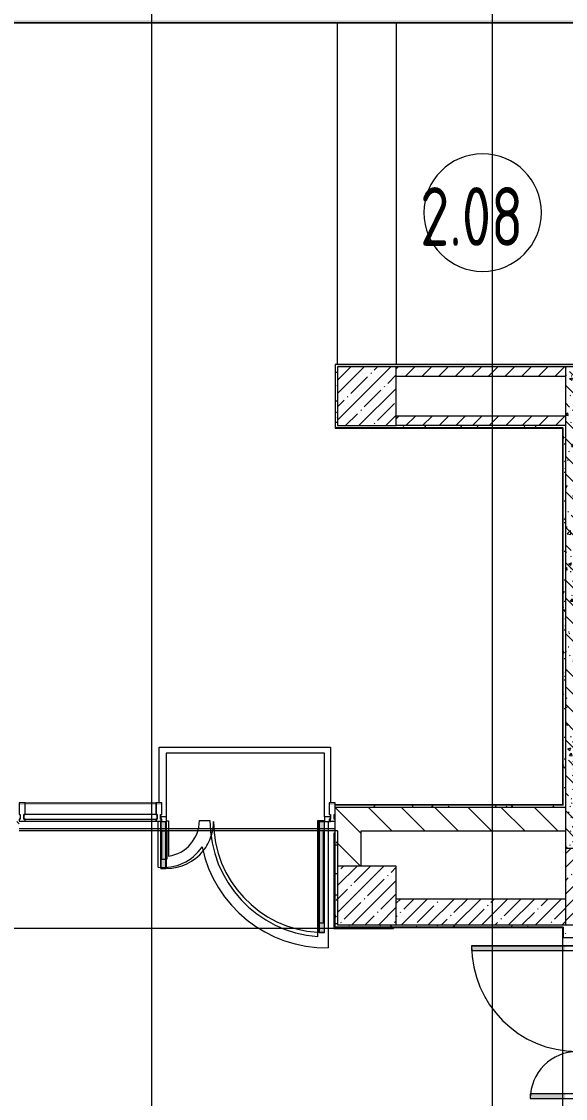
# Model space of a CAD drawing. Header units: millimetres. Extents: x -1113 to 415037, y -3642 to 354837.
# Drawn here: x 219623 to 224252, y 9422 to 18590 of the extents above; entities that cross this region are included whole.
import ezdxf

# ---------------------------------------------------------------- set-up
doc = ezdxf.new("R2010")
doc.units = ezdxf.units.MM
for name, color, linetype, lineweight in [('A-AREA-BNDY', 7, 'Continuous', 5), ('A-AREA-IDEN', 7, 'Continuous', 9), ('A-DETL-GENF', 7, 'Continuous', 9), ('A-FLOR', 7, 'Continuous', 9), ('A-GLAZ-CURT', 7, 'Continuous', 9), ('A-GLAZ-CURT-2', 7, 'Continuous', 20), ('A-GLAZ-CWMG', 7, 'Continuous', 9), ('A-GLAZ-CWMG-1', 7, 'Continuous', 20), ('A-WALL', 7, 'Continuous', 5), ('I-WALL', 7, 'Continuous', 5), ('S-COLS', 7, 'Continuous', 9), ('S-COLS-1', 7, 'Continuous', 5), ('Оси', 7, 'Continuous', 9)]:
    doc.layers.add(name, color=color, linetype=linetype, lineweight=lineweight)
doc.layers.add('A-AREA-PATT-2', color=7, linetype='Continuous', lineweight=5, true_color=0xcde0ef, transparency=1)
doc.layers.add('A-FLOR-PATT-1', color=7, linetype='Continuous', lineweight=9, true_color=0xeef6ff, transparency=0.5)
for name, color, linetype, lineweight, true_color in [('A-DOOR-1', 7, 'Continuous', 5, 0xc0c0c0), ('A-DOOR-4', 7, 'Continuous', 5, 0xd7dbdf), ('A-WALL-1', 9, 'Continuous', 5, 0x808080), ('A-WALL-FNSH-1', 9, 'Continuous', 5, 0x808080)]:
    doc.layers.add(name, color=color, linetype=linetype, lineweight=lineweight, true_color=true_color)
doc.styles.add('СПДС', font='ГОСТ тип А.ttf', dxfattribs={"width": 0.9})
pattern_1 = [(135, (148772.12, -1e-08), (-141.42136, -141.42136), [])]
pattern_2 = [(45, (148772.12, -1e-08), (-70.71068, 70.71068), [])]
pattern_3 = [(0, (148772.123, -1e-08), (243.84, 60.96), [20.117, -162.763, 20.117, -162.763, -975.36]), (0, (148772.123, -1e-08), (243.84, 60.96), [-365.76, 20.117, -345.643, 20.117, -162.763, -426.72]), (0, (148772.123, -1e-08), (243.84, 60.96), [-914.4, 20.117, -101.803, 20.117, -284.683]), (120, (148863.563, 30.48), (-174.71291, 180.691634), [20.117, -162.763, 20.117, -162.763, -975.36]), (120, (148863.563, 30.48), (-174.71291, 180.691634), [-365.76, 20.117, -345.643, 20.117, -162.763, -426.72]), (120, (148863.563, 30.48), (-174.71291, 180.691634), [-914.4, 20.117, -101.803, 20.117, -284.683]), (240, (148894.043, 152.4), (-69.12709, -241.651634), [20.117, -162.763, 20.117, -162.763, -975.36]), (240, (148894.043, 152.4), (-69.12709, -241.651634), [-365.76, 20.117, -345.643, 20.117, -162.763, -426.72]), (240, (148894.043, 152.4), (-69.12709, -241.651634), [-914.4, 20.117, -101.803, 20.117, -284.683])]

# ---------------------------------------------------------------- blocks, each defined once
blk = doc.blocks.new('BSC_Колонна _Прямоугольная - 650х500-23287315-Объем проектирования 2 этажа')
at = {"layer": 'S-COLS-1'}
h = blk.add_hatch(dxfattribs=at)
h.set_pattern_fill('FP_82', color=256, style=0, pattern_type=2)
h.set_pattern_definition([(135, (11225, -75730), (-114.04925, -114.04925), []), (135, (11225, -75615.95), (-114.04925, -114.04925), [201.612, -40.322, 6.706, -33.617])])
h.paths.add_polyline_path([(325, -250), (325, 250), (-325, 250), (-325, -250)])
for p, q in [((325, 250), (-325, 250)), ((-325, 250), (-325, -250)), ((325, -250), (325, 250)), ((-325, -250), (325, -250))]:
    blk.add_line(p, q, dxfattribs=at)
blk = doc.blocks.new('BSC_Колонна _Прямоугольная - 500х500-V335-Объем проектирования 2 этажа')
at = {"layer": 'S-COLS-1'}
h = blk.add_hatch(dxfattribs=at)
h.set_pattern_fill('FP_83', color=256, style=0, pattern_type=2)
h.set_pattern_definition([(45, (-73790, -11150), (-114.04925, 114.04925), []), (45, (-73675.95, -11150), (-114.04925, 114.04925), [201.613, -40.323, 6.706, -33.617])])
h.paths.add_polyline_path([(-250, -250), (250, -250), (250, 250), (-250, 250), (-250, 212.7)])
for p, q in [((250, 250), (-250, 250)), ((-250, 250), (-250, -250)), ((250, -250), (250, 250)), ((-250, -250), (250, -250))]:
    blk.add_line(p, q, dxfattribs=at)
blk = doc.blocks.new('BSC_Колонна _Прямоугольная - 500х500-V360-Объем проектирования 2 этажа')
at = {"layer": 'S-COLS-1'}
h = blk.add_hatch(dxfattribs=at)
h.set_pattern_fill('FP_110', color=256, style=0, pattern_type=2)
h.set_pattern_definition([(45, (-73790, -15400), (-114.04925, 114.04925), []), (45, (-73675.95, -15400), (-114.04925, 114.04925), [201.613, -40.323, 6.706, -33.617])])
h.paths.add_polyline_path([(250, -250), (250, 250), (-250, 250), (-250, -250)])
for p, q in [((250, 250), (-250, 250)), ((-250, 250), (-250, -250)), ((250, -250), (250, 250)), ((-250, -250), (250, -250))]:
    blk.add_line(p, q, dxfattribs=at)
blk = doc.blocks.new('Дверь_Витражная_остекление_ - ДВН_ДАО_Главный вход_1200 в свету Д-22 _п_-32403398-Объем проектирования 2 этажа')
at = {"layer": 'A-DETL-GENF'}
for p, q in [((650, 920), (610, 920)), ((610, 920), (610, 20)), ((650, 35), (650, 920)), ((-610, 420), (-650, 420)), ((-650, 420), (-650, 35)), ((-610, 20), (-610, 420)), ((-650, 20), (-610, 20)), ((-595, 20), (-650, 20)), ((-595, -50), (-595, 20)), ((595, -50), (595, 20)), ((595, 20), (650, 20)), ((610, 20), (650, 20)), ((-650, -35), (-650, -50)), ((-650, -50), (-595, -50)), ((650, -50), (595, -50)), ((650, -35), (650, -50))]:
    blk.add_line(p, q, dxfattribs=at)
at = {"layer": 'A-DOOR-1'}
for p, q in [((650, 920), (650, 35)), ((-650, 420), (-650, 35))]:
    blk.add_line(p, q, dxfattribs=at)
for centre, radius, start, end in [((650, 20), 900, 90, 180), ((-650, 20), 400, 360, 90)]:
    blk.add_arc(centre, radius, start, end, dxfattribs=at)
blk = doc.blocks.new('Прямоугольный импост - Импост структурный с накладкой - 160мм Темный-33326237-Объем проектирования 2 этажа')
at = {"layer": 'A-GLAZ-CWMG-1'}
for p, q in [((-50, 40), (-50, 140)), ((-50, 140), (0, 140)), ((0, 140), (0, 40)), ((-40, 40), (-50, 40)), ((-50, -17), (-50, 0)), ((-50, 0), (-40, 0)), ((-40, 0), (-40, 40)), ((-10, 40), (-10, 0)), ((0, 40), (-10, 40)), ((-10, 0), (0, 0)), ((0, 0), (0, -17)), ((0, -17), (-50, -17))]:
    blk.add_line(p, q, dxfattribs=at)
blk = doc.blocks.new('Дверь_Витражная_остекление_ - В-18-32468702-Объем проектирования 2 этажа')
at = {"layer": 'A-DETL-GENF'}
for p, q in [((-672.5, 965), (-627.5, 965)), ((-672.5, 965), (-672.5, 20)), ((-627.5, 965), (-672.5, 965)), ((-672.5, 965), (-672.5, 20)), ((-627.5, 965), (-627.5, 20)), ((-627.5, 20), (-627.5, 965)), ((-672.5, 885), (-627.5, 885)), ((-662.5, 885), (-662.5, 100)), ((-618.5, 885), (-618.5, 100)), ((722.5, 420), (677.5, 420)), ((677.5, 420), (677.5, 409.8)), ((722.5, 420), (677.5, 420)), ((677.5, 420), (677.5, 409.8)), ((677.5, 409.8), (677.5, 20)), ((677.5, 409.8), (677.5, 20)), ((722.5, 420), (722.5, 408.9)), ((722.5, 408.9), (722.5, 420)), ((722.5, 408.9), (722.5, 20)), ((722.5, 20), (722.5, 408.9)), ((668.5, 340), (668.5, 100)), ((722.5, 340), (679.7, 340)), ((712.5, 340), (712.5, 100)), ((-672.5, 100), (-627.5, 100)), ((722.5, 100), (677.5, 100)), ((-627.5, 20), (-672.5, 20)), ((-672.5, 20), (-627.5, 20))]:
    blk.add_line(p, q, dxfattribs=at)
at = {"layer": 'A-DOOR-1'}
for p, q in [((672.5, 420), (672.5, 409.2)), ((-672.5, 20), (-722.5, 20)), ((-722.5, 20), (-722.5, -20)), ((-672.5, -20), (-672.5, 20)), ((722.5, 20), (672.5, 20)), ((672.5, 20), (672.5, -20)), ((722.5, -20), (722.5, 20)), ((-722.5, -20), (-672.5, -20)), ((672.5, -20), (722.5, -20))]:
    blk.add_line(p, q, dxfattribs=at)
for centre, radius, start, end in [((-672.5, 20), 945, 360, 86.43854), ((672.5, 20), 400, 90, 141.44576), ((672.5, 20), 400, 162.09085, 180)]:
    blk.add_arc(centre, radius, start, end, dxfattribs=at)
at = {"layer": 'A-DOOR-4'}
for p, q in [((-672.5, 965), (-672.5, 20)), ((672.5, 409.2), (672.5, 20))]:
    blk.add_line(p, q, dxfattribs=at)
for centre, radius, start, end in [((-672.5, 20), 945, 86.43854, 90), ((672.5, 20), 400, 141.44576, 162.09085)]:
    blk.add_arc(centre, radius, start, end, dxfattribs=at)
blk = doc.blocks.new('Системная панель - Стекло - 40мм-32468815-Объем проектирования 2 этажа')
at = {"layer": 'A-GLAZ-CURT-2'}
for p, q in [((567, 0), (-567, 0)), ((-567, 0), (-567, -40)), ((567, -40), (567, 0)), ((-567, -40), (567, -40))]:
    blk.add_line(p, q, dxfattribs=at)
blk = doc.blocks.new('Прямоугольный импост - Импост структурный с накладкой - 160мм Темный-33326239-Объем проектирования 2 этажа')
at = {"layer": 'A-GLAZ-CWMG-1'}
for p, q in [((-25, 40), (-25, 140)), ((-25, 140), (25, 140)), ((25, 140), (25, 40)), ((-15, 40), (-25, 40)), ((-25, -17), (-25, 0)), ((-25, 0), (-15, 0)), ((-15, 0), (-15, 40)), ((15, 40), (15, 0)), ((25, 40), (15, 40)), ((15, 0), (25, 0)), ((25, 0), (25, -17)), ((25, -17), (-25, -17))]:
    blk.add_line(p, q, dxfattribs=at)
blk = doc.blocks.new('Прямоугольный импост - Импост структурный с накладкой - 160мм Темный-V503-Объем проектирования 2 этажа')
at = {"layer": 'A-GLAZ-CWMG-1'}
for p, q in [((0, 140), (-50, 140)), ((-50, 140), (-50, 40)), ((0, 40), (0, 140)), ((-50, 40), (-40, 40)), ((-40, 0), (-50, 0)), ((-50, 0), (-50, -17)), ((-40, 40), (-40, 0)), ((-10, 0), (-10, 40)), ((-10, 40), (0, 40)), ((0, 0), (-10, 0)), ((0, -17), (0, 0)), ((-50, -17), (0, -17))]:
    blk.add_line(p, q, dxfattribs=at)
blk = doc.blocks.new('Прямоугольный импост - Импост структурный с накладкой - 160мм Темный-32468813-Объем проектирования 2 этажа')
at = {"layer": 'A-GLAZ-CWMG'}
for p, q in [((70880, 11940), (71994, 11940)), ((70880, 11783), (71994, 11783))]:
    blk.add_line(p, q, dxfattribs=at)
blk = doc.blocks.new('Прямоугольный импост - Импост структурный с накладкой - 160мм Темный-V504-Объем проектирования 2 этажа')
at = {"layer": 'A-GLAZ-CWMG-1'}
for p, q in [((-25, 40), (-25, 140)), ((-25, 140), (25, 140)), ((25, 140), (25, 40)), ((-15, 40), (-25, 40)), ((-25, -17), (-25, 0)), ((-25, 0), (-15, 0)), ((-15, 0), (-15, 40)), ((15, 40), (15, 0)), ((25, 40), (15, 40)), ((15, 0), (25, 0)), ((25, 0), (25, -17)), ((25, -17), (-25, -17))]:
    blk.add_line(p, q, dxfattribs=at)
blk = doc.blocks.new('Марка_Помещения - Номер-25198446-Объем проектирования 2 этажа')
at = {"layer": 'A-AREA-IDEN'}
for start, end in [(360, 180), (180, 360)]:
    blk.add_arc((0, 0), 2.5, start, end, dxfattribs=at)

msp = doc.modelspace()

# ---------------------------------------------------------------- hatches: boundary and pattern name
at = {"layer": 'A-AREA-PATT-2'}
h = msp.add_hatch(color=256, dxfattribs=at)
h.paths.add_polyline_path([(220768.1, 11920.5), (220817.1, 11920.5), (220816.1, 11940), (219602.6, 11940), (219604.1, 11920.5), (220767.1, 11920.5)])
h.paths.add_polyline_path([(222252.6, 11920.5), (222292.1, 11920.5), (222292.1, 11940), (222242.1, 11940), (222244.1, 11920.5)])
h.paths.add_polyline_path([(217526.1, 11920.5), (217576.1, 11920.5), (217576.1, 11940), (217516.1, 11940), (217518.1, 11920.5)])
h.paths.add_polyline_path([(218956.1, 11920.5), (219006.1, 11920.5), (219006.1, 11940), (218956.1, 11940)])
h = msp.add_hatch(color=256, dxfattribs=at)
h.paths.add_polyline_path([(222502.1, 10868.5), (222787.3, 10868.5), (222787.3, 10874), (222281.1, 10874), (222281.1, 10868.5), (222470.3, 10868.5)])
h.paths.add_polyline_path([(215531.1, 10868.5), (215557.6, 10868.5), (215557.6, 10874), (215068.1, 10874), (215068.1, 10868.5), (215375.8, 10868.5)])
at = {"layer": 'A-FLOR-PATT-1'}
h = msp.add_hatch(color=256, dxfattribs=at)
h.paths.add_polyline_path([(222202.1, 10835), (222202.1, 11780), (222157.1, 11780), (222157.1, 10835)])
h.paths.add_polyline_path([(220846.4, 11389.6), (220852.1, 11392.1), (220852.1, 11780), (220807.1, 11780), (220807.1, 11391.1)])
h = msp.add_hatch(color=256, dxfattribs=at)
h.paths.add_polyline_path([(198527.1, 7900), (198567.1, 7900), (198567.1, 8230), (198527.1, 8230)])
h.paths.add_polyline_path([(197307.4, 7900), (197312.1, 7900), (197312.1, 8725), (197272.1, 8725), (197272.1, 7900)])
h.paths.add_polyline_path([(189658.1, 7900), (189698.1, 7900), (189698.1, 8230), (189658.1, 8230), (189658.1, 7920)])
h.paths.add_polyline_path([(206273.1, 7900), (206313.1, 7900), (206313.1, 8725), (206273.1, 8725), (206273.1, 7920)])
h.paths.add_polyline_path([(188403.1, 7900), (188443.1, 7900), (188443.1, 8725), (188403.1, 8725), (188403.1, 8043.3)])
h.paths.add_polyline_path([(207568.1, 7900), (207568.1, 8230), (207528.1, 8230), (207528.1, 7900)])
h.paths.add_polyline_path([(223953.1, 9422.3), (224252.1, 9422.3), (224252.1, 9462.3), (223953.1, 9462.3)])
h.paths.add_polyline_path([(224191.5, 10682.3), (224252.1, 10682.3), (224252.1, 10722.3), (223453.1, 10722.3), (223453.1, 10682.3), (223522.1, 10682.3)])
at = {"layer": 'I-WALL'}
h = msp.add_hatch(dxfattribs=at)
h.set_pattern_fill('FP_191', color=256, style=0, pattern_type=2)
h.set_pattern_definition(pattern_3)
h.paths.add_polyline_path([(228952.1, 18580), (233231.1, 18580), (233232.1, 18600), (228982.1, 18599.9), (228982.1, 18592), (228952.1, 18592)])
h.paths.add_polyline_path([(226216.8, 18580), (227852.1, 18580), (227852.1, 18592), (227822.1, 18592.9), (227822.1, 18600), (226142.1, 18599.7), (226142.1, 18592), (226112.1, 18592), (226112.1, 18580), (226142.1, 18580)])
h.paths.add_polyline_path([(219082.1, 18580), (225012.1, 18580), (225012.1, 18592), (224982.1, 18592.9), (224982.1, 18600), (215532.1, 18600), (215553.1, 18580), (218989.4, 18580)])
h.paths.add_polyline_path([(215537, 18580), (215552.1, 18580), (215532.1, 18600), (215532.1, 18580)])
h = msp.add_hatch(dxfattribs=at)
h.set_pattern_fill('FP_191', color=256, style=0, pattern_type=2)
h.set_pattern_definition(pattern_3)
h.paths.add_polyline_path([(222312.1, 15150), (222312.1, 15670), (222292.1, 15670), (222292.1, 15150)])
h = msp.add_hatch(dxfattribs=at)
h.set_pattern_fill('FP_191', color=256, style=0, pattern_type=2)
h.set_pattern_definition(pattern_3)
h.paths.add_polyline_path([(229830.5, 15650), (230222.1, 15650.2), (230222.1, 15658), (230252.1, 15658), (230252.1, 15670), (227352.1, 15670), (227352.1, 15658), (227382.1, 15658), (227382.1, 15650), (229611.9, 15650)])
h.paths.add_polyline_path([(231772.1, 15650), (231772.1, 15670), (231352.1, 15670), (231352.1, 15658), (231382.1, 15658), (231382.1, 15650), (231392.5, 15650)])
h.paths.add_polyline_path([(224252.1, 15650), (224766.9, 15650), (224766.9, 15658), (224796.9, 15658), (224796.9, 15670), (222312.1, 15670), (222312.1, 15650), (223325.8, 15650)])
h.paths.add_polyline_path([(226222.1, 15650), (226222.1, 15658), (226252.1, 15658), (226252.1, 15670), (225896.9, 15670), (225896.9, 15658), (225926.9, 15658), (225926.9, 15650), (226216.8, 15650)])
h = msp.add_hatch(dxfattribs=at)
h.set_pattern_fill('FP_22', color=256, style=0, pattern_type=2)
h.set_pattern_definition(pattern_2)
h.paths.add_polyline_path([(222812.1, 15570), (224252.1, 15570), (224252.1, 15650), (222812.1, 15650)])
h = msp.add_hatch(dxfattribs=at)
h.set_pattern_fill('FP_41', color=256, style=0, pattern_type=2)
h.set_pattern_definition([(135, (148772.12, -1e-08), (-150.8683, -150.8683), [213.36, -35.56, 7.112, -35.56]), (135, (148772.12, 150.77), (-150.8683, -150.8683), []), (50, (148772.12, -1e-08), (255.05767, -22.3145), [26.67, -293.37]), (355, (148772.12, -1e-08), (-49.3404, 267.4791), [21.336, -234.696]), (100.451, (148793.38, -1.86), (205.7195, 245.16356), [22.666, -249.326]), (46.184, (148772.12, 71.12), (379.511, -58.86), [40.005, -440.055]), (96.636, (148803.75, 66.2), (332.3634, 346.3991), [33.999, -373.989]), (351.184, (148772.12, 71.12), (332.3669, 346.3953), [32.004, -352.044]), (21, (148807.68, 53.34), (212.2602, -143.1711), [26.67, -293.37]), (326, (148807.68, 53.34), (86.5224, 257.8632), [21.336, -234.696]), (71.451, (148825.37, 41.4), (298.78395, 114.6901), [22.666, -249.326]), (37.5, (148772.12, -1e-08), (4.32385, 118.37751), [6.706, -225.146, 6.706, -231.546, -235.585]), (37.5, (148772.12, -1e-08), (4.32385, 118.37751), [-470.103, 6.706, -228.879]), (7.5, (148772.12, -1e-08), (93.54758, 140.2533), [6.706, -129.134, 6.706, -219.812, -89.789]), (7.5, (148772.12, -1e-08), (93.54758, 140.2533), [-362.356, 6.706, -83.083]), (327.5, (148692.82, -1e-08), (189.82734, -8.02019), [6.706, -82.194, 6.706, -270.662, -368.046]), (327.5, (148692.82, -1e-08), (189.82734, -8.02019), [-366.268, 6.706, -361.34]), (317.5, (148657.26, -1e-08), (207.38114, 35.59764), [6.706, -108.864, 6.706, -177.495, -261.366]), (317.5, (148657.26, -1e-08), (207.38114, 35.59764), [-299.771, 6.706, -254.66])])
h.paths.add_polyline_path([(224332.1, 11550), (224331.9, 15650), (224252.1, 15650), (224252.1, 11550)])
h = msp.add_hatch(dxfattribs=at)
h.set_pattern_fill('FP_22', color=256, style=0, pattern_type=2)
h.set_pattern_definition(pattern_2)
h.paths.add_polyline_path([(224232.1, 15150), (224252.1, 15150), (224249.9, 15230), (222812.1, 15230), (222812.1, 15150), (223325.8, 15150)])
h = msp.add_hatch(dxfattribs=at)
h.set_pattern_fill('FP_191', color=256, style=0, pattern_type=2)
h.set_pattern_definition(pattern_3)
h.paths.add_polyline_path([(224231.1, 15130), (224231.1, 15150), (222292.1, 15150), (222293.6, 15130), (224227.1, 15130)])
h = msp.add_hatch(dxfattribs=at)
h.set_pattern_fill('FP_191', color=256, style=0, pattern_type=2)
h.set_pattern_definition(pattern_3)
h.paths.add_polyline_path([(224252.1, 11920), (224252.1, 15150), (224232.1, 15150), (224232.1, 11921), (224239.8, 11920.6)])
h = msp.add_hatch(dxfattribs=at)
h.set_pattern_fill('FP_191', color=256, style=0, pattern_type=2)
h.set_pattern_definition(pattern_3)
h.paths.add_polyline_path([(222512.1, 11900), (224252.1, 11900), (224252.1, 11920), (222292.1, 11920), (222292.1, 11900), (222312.1, 11900)])
h = msp.add_hatch(dxfattribs=at)
h.set_pattern_fill('FP_23', color=256, style=0, pattern_type=2)
h.set_pattern_definition(pattern_1)
h.paths.add_polyline_path([(217437.1, 11700), (217526.1, 11700), (217526.1, 11900), (217437.1, 11900), (217437.1, 11703.1)])
h.paths.add_polyline_path([(219082.1, 11700), (219082.1, 11900), (219006.1, 11900), (219006.1, 11700)])
h.paths.add_polyline_path([(219582.1, 11700), (219602.1, 11700), (219602.1, 11900), (219582.1, 11900), (219582.1, 11720)])
h.paths.add_polyline_path([(224252.1, 11700), (224252.1, 11900), (222292.1, 11898.7), (222292.1, 11700), (223522.1, 11700)])
h = msp.add_hatch(dxfattribs=at)
h.set_pattern_fill('FP_191', color=256, style=0, pattern_type=2)
h.set_pattern_definition(pattern_3)
h.paths.add_polyline_path([(222312.1, 10900), (222312.1, 11700), (222292.1, 11700), (222292.1, 10900)])
h = msp.add_hatch(dxfattribs=at)
h.set_pattern_fill('FP_23', color=256, style=0, pattern_type=2)
h.set_pattern_definition(pattern_1)
h.paths.add_polyline_path([(222512.1, 11400), (222512.1, 11700), (222312.1, 11700), (222312.1, 11400)])
h = msp.add_hatch(dxfattribs=at)
h.set_pattern_fill('FP_1', color=256, style=0, pattern_type=2)
h.set_pattern_definition([(45, (148772.12, -1e-08), (-114.04925, 114.04925), []), (45, (148886.17, -1e-08), (-114.04925, 114.04925), [201.612, -40.322, 6.706, -33.617])])
h.paths.add_polyline_path([(224252.1, 10900), (224252.1, 11120), (222812.1, 11120), (222812.1, 10900), (223522.1, 10900)])
h = msp.add_hatch(dxfattribs=at)
h.set_pattern_fill('FP_191', color=256, style=0, pattern_type=2)
h.set_pattern_definition(pattern_3)
h.paths.add_polyline_path([(222313.4, 10880), (224231.1, 10880), (224232.1, 10900), (222292.1, 10900), (222292.1, 10880), (222312.1, 10880)])
h = msp.add_hatch(dxfattribs=at)
h.set_pattern_fill('FP_191', color=256, style=0, pattern_type=2)
h.set_pattern_definition(pattern_3)
h.paths.add_polyline_path([(224252.1, 8300), (224252.1, 9352.3), (224232.1, 9352.3), (224232.1, 8301)])
h.paths.add_polyline_path([(224252.1, 10792.3), (224252.1, 10900), (224232.1, 10900), (224232.1, 10792.3)])

# ---------------------------------------------------------------- linework, layer by layer
at = {"layer": 'A-AREA-BNDY', "flags": 128}
msp.add_lwpolyline([(187533.1, 7921), (214052.1, 7921), (220852.1, 7921), (223501.1, 7921), (223501.1, 8301), (224231.1, 8301), (224231.1, 10879), (222787.3, 10879), (222787.3, 10868.5), (222468.1, 10868.5), (222286.6, 10868.5), (215723.6, 10868.5), (215563.1, 10868.5), (215557.6, 10868.5), (215542.1, 10868.5), (215068.1, 10868.5), (215068.1, 10879), (210711.1, 10879)], dxfattribs=at)
at = {"layer": 'A-FLOR'}
for p, q in [((222312.1, 15670), (222312.1, 18580)), ((222812.1, 18580), (222812.1, 15670)), ((220792.8, 11940), (220792.8, 12412.4)), ((220792.8, 12412.4), (222252.6, 12412.4)), ((222252.6, 12412.4), (222252.6, 11940)), ((222202.6, 12362.4), (220852.8, 12362.4)), ((220852.8, 12362.4), (220852.8, 11820)), ((222202.6, 11820), (222202.6, 12362.4)), ((220784.6, 11392.1), (220784.6, 11783)), ((220857.1, 11785.1), (220874.1, 11785.1)), ((220874.1, 11785.1), (220874.1, 11485.1)), ((221136.5, 11788.1), (221226.1, 11788.1)), ((222143.8, 10800.5), (222143.8, 11788.1)), ((222143.8, 11788.1), (222202.1, 11788.1)), ((222233.5, 11780), (222233.5, 10705.4)), ((219602.1, 11720), (220807.1, 11720)), ((219602.1, 11720), (222292.1, 11720)), ((222292.1, 11700), (219602.1, 11700))]:
    msp.add_line(p, q, dxfattribs=at)
for centre, radius, start, end in [((220830.3, 11788.1), 306.2, 278.22053, 360), ((220830.3, 11788.1), 306.2, 278.22053, 360), ((222216.4, 11788.1), 990.3, 180, 265.79425), ((222216.4, 11788.1), 990.3, 180, 265.79425), ((220831.3, 11784.3), 395, 263.20758, 326.07537), ((220831.3, 11784.3), 395, 263.20758, 326.07537), ((222215.3, 11784.3), 1079, 191.7891, 270.96685), ((222215.3, 11784.3), 1079, 191.7891, 270.96685)]:
    msp.add_arc(centre, radius, start, end, dxfattribs=at)
at = {"layer": 'A-WALL'}
for p, q in [((224252.1, 15650), (224252.1, 11700)), ((224252.1, 15150), (222812.1, 15150)), ((224232.1, 11920), (224232.1, 15130)), ((222292.1, 10880), (222292.1, 11920)), ((224252.1, 11900), (222292.1, 11900)), ((222312.1, 11700), (222292.1, 11700)), ((224232.1, 10880), (222292.1, 10880)), ((222787.3, 10879.5), (222787.3, 10879)), ((224232.1, 10880), (224232.1, 10792.3))]:
    msp.add_line(p, q, dxfattribs=at)
at = {"layer": 'A-WALL-1'}
for p, q in [((222292.1, 15670), (222292.1, 15130)), ((224796.9, 15670), (222292.1, 15670)), ((224766.9, 15650), (222812.1, 15650)), ((222812.1, 15570), (224252.1, 15570)), ((224252.1, 15230), (222812.1, 15230)), ((224231.1, 15130), (224232.1, 15130)), ((224232.1, 11920), (222292.1, 11920)), ((222312.1, 11700), (222312.1, 11400)), ((222512.1, 11700), (224252.1, 11700)), ((222512.1, 11400), (222512.1, 11700)), ((224252.1, 11700), (224252.1, 11550)), ((224252.1, 11120), (222812.1, 11120)), ((222812.1, 10900), (224252.1, 10900)), ((224232.1, 10792.3), (224492.1, 10792.3))]:
    msp.add_line(p, q, dxfattribs=at)
at = {"layer": 'A-WALL-FNSH-1'}
for p, q in [((225012.1, 18580), (215553.1, 18580)), ((215553.1, 18579), (225012.1, 18579)), ((222291.1, 15671), (222291.1, 15129)), ((224796.9, 15671), (222291.1, 15671)), ((222291.1, 15129), (224231.1, 15129)), ((224231.1, 15130), (222292.1, 15130)), ((224231.1, 11921), (224231.1, 15130)), ((224231.1, 11921), (222292.1, 11921)), ((222292.1, 11921), (222292.1, 11920)), ((222292.1, 11680), (222281.1, 11680)), ((222281.1, 11680), (222281.1, 10868.5)), ((222281.1, 10868.5), (222787.3, 10868.5)), ((222292.1, 10879.5), (222292.1, 10880)), ((222787.3, 10879.5), (222292.1, 10879.5)), ((222787.3, 10880), (222787.3, 10879.5)), ((222787.3, 10879), (224231.1, 10879)), ((222787.3, 10868.5), (222787.3, 10879)), ((224231.1, 10879), (224231.1, 10792.3)), ((224231.1, 10792.3), (224232.1, 10792.3))]:
    msp.add_line(p, q, dxfattribs=at)
at = {"layer": 'Оси'}
for points in [[(220732.1, -1906.3), (220732.1, 3093.7), (220732.1, 22398.1), (220732.1, 27398.1)], [(223632.1, -1906.3), (223632.1, 3093.7), (223632.1, 22398.1), (223632.1, 27398.1)]]:
    msp.add_lwpolyline(points, dxfattribs=at)

# ---------------------------------------------------------------- block references
at = {"layer": 'A-AREA-IDEN', "xscale": 199.9999999999999, "yscale": 199.9999999999999, "zscale": 199.9999999999999}
msp.add_blockref('Марка_Помещения - Номер-25198446-Объем проектирования 2 этажа', (223547.2, 16963.5), dxfattribs=at)
at = {"layer": 'A-DOOR-1'}
for name, p, rotation in [('Дверь_Витражная_остекление_ - В-18-32468702-Объем проектирования 2 этажа', (221529.6, 11800), 180), ('Дверь_Витражная_остекление_ - ДВН_ДАО_Главный вход_1200 в свету Д-22 _п_-32403398-Объем проектирования 2 этажа', (224373.1, 10072.3), 89.99999999999997)]:
    msp.add_blockref(name, p, dxfattribs=dict(at, rotation=rotation))
at = {"layer": 'A-GLAZ-CURT', "rotation": 180}
msp.add_blockref('Системная панель - Стекло - 40мм-32468815-Объем проектирования 2 этажа', (220209.1, 11800), dxfattribs=at)
at = {"layer": 'A-GLAZ-CWMG', "extrusion": (0, 0, -1)}
for name, p in [('Прямоугольный импост - Импост структурный с накладкой - 160мм Темный-33326237-Объем проектирования 2 этажа', (-219602.1, 11800)), ('Прямоугольный импост - Импост структурный с накладкой - 160мм Темный-33326239-Объем проектирования 2 этажа', (-220791.1, 11800)), ('Прямоугольный импост - Импост структурный с накладкой - 160мм Темный-V504-Объем проектирования 2 этажа', (-220792.1, 11800))]:
    msp.add_blockref(name, p, dxfattribs=at)
at = {"layer": 'A-GLAZ-CWMG'}
for name, p in [('Прямоугольный импост - Импост структурный с накладкой - 160мм Темный-32468813-Объем проектирования 2 этажа', (148772.1, 0)), ('Прямоугольный импост - Импост структурный с накладкой - 160мм Темный-V503-Объем проектирования 2 этажа', (222292.1, 11800))]:
    msp.add_blockref(name, p, dxfattribs=at)
at = {"layer": 'S-COLS'}
for name, p in [('BSC_Колонна _Прямоугольная - 500х500-V360-Объем проектирования 2 этажа', (222562.1, 15400)), ('BSC_Колонна _Прямоугольная - 500х500-V335-Объем проектирования 2 этажа', (222562.1, 11150))]:
    msp.add_blockref(name, p, dxfattribs=at)
at = {"layer": 'S-COLS', "rotation": 270.0000000000007}
msp.add_blockref('BSC_Колонна _Прямоугольная - 650х500-23287315-Объем проектирования 2 этажа', (224502.1, 11225), dxfattribs=at)

# ---------------------------------------------------------------- texts
at = {"layer": 'A-AREA-IDEN', "insert": (223015.8, 17180.6), "char_height": 500, "width": 1327.594, "attachment_point": 1, "style": 'СПДС'}
msp.add_mtext('2.08', dxfattribs=at)

doc.saveas('drawing.dxf')
